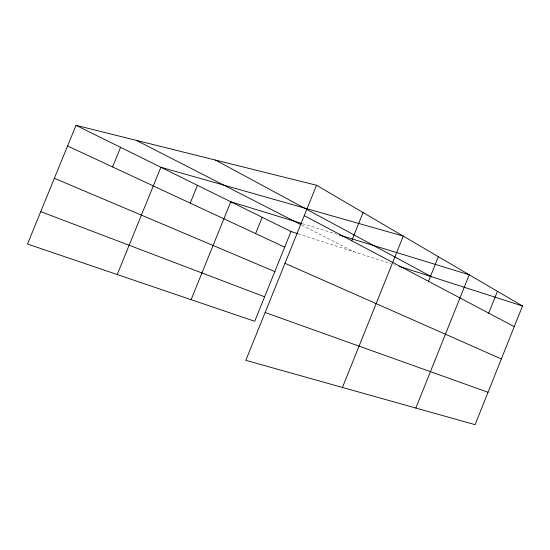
<?xml version="1.0" encoding="UTF-8"?>
<svg xmlns="http://www.w3.org/2000/svg" width="550" height="550" viewBox="0 0 550 550"><rect width="100%" height="100%" fill="white"/><g stroke="black" fill="none" stroke-linecap="round" stroke-linejoin="round"><path stroke-width="0.41" stroke-dasharray="2.75 2.06" d="M302.411 223.706L336.793 234.231M298.334 233.881L390.809 263.636M394.047 264.681L395.67 265.203M301.854 225.108L353.925 251.769"/><path stroke-width="0.82" d="M415.855 408.045L469.246 274.787L339.247 234.988M488.689 313.129L497.42 291.308M316.539 185.254L522.5 306.006L475.097 424.669L245.816 360.339L316.539 185.254L76.01 125.331L27.5 244.042L254.726 321.296L290.998 231.522L76.01 125.331M351.711 240.749L363.076 212.541M342.437 387.447L403.281 236.108L160.875 167.248L117.226 274.546M428.478 281.311L438.364 256.678M255.606 233.585L262.199 217.298M190.211 203.115L197.443 185.309M191.104 299.668L230.787 201.781L301.593 223.458M112.606 166.953L120.594 147.352M290.998 231.522L297.516 233.619M398.908 266.241L522.5 306.006M265.134 312.517L488.036 392.281M40.741 211.64L264.619 296.801M54.367 178.296L274.808 271.59M285.003 263.333L501.353 358.951M67.574 145.97L284.687 247.136M136.317 140.353L301.091 224.716M304.253 215.676L514.257 326.638M215.456 160.071L431.317 276.671"/></g></svg>
